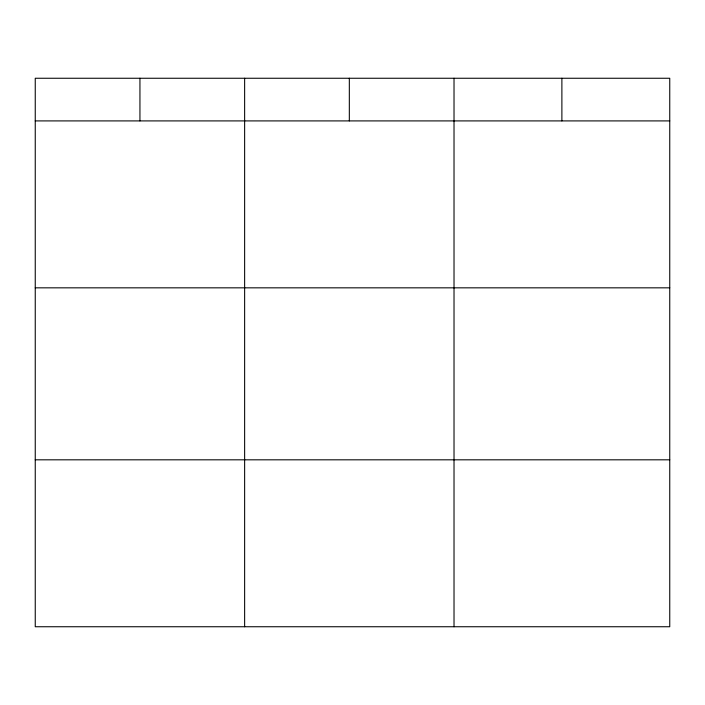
<?xml version="1.0" encoding="UTF-8"?>
<svg xmlns="http://www.w3.org/2000/svg" width="705" height="705" viewBox="0 0 705 705"><rect width="100%" height="100%" fill="white"/><g stroke="black" fill="none" stroke-linecap="round" stroke-linejoin="round"><path stroke-width="1.06" d="M669.75 287.834L669.75 78.255L35.25 78.255L35.25 626.745L669.75 626.745L669.75 287.834L35.25 287.834M35.25 120.907L669.75 120.907M35.25 459.819L669.75 459.819M561.885 78.255L561.885 120.907M454.02 78.255L454.02 626.745M349.327 78.255L349.327 120.907M244.635 78.255L244.635 626.745M139.942 78.255L139.942 120.907"/></g></svg>
